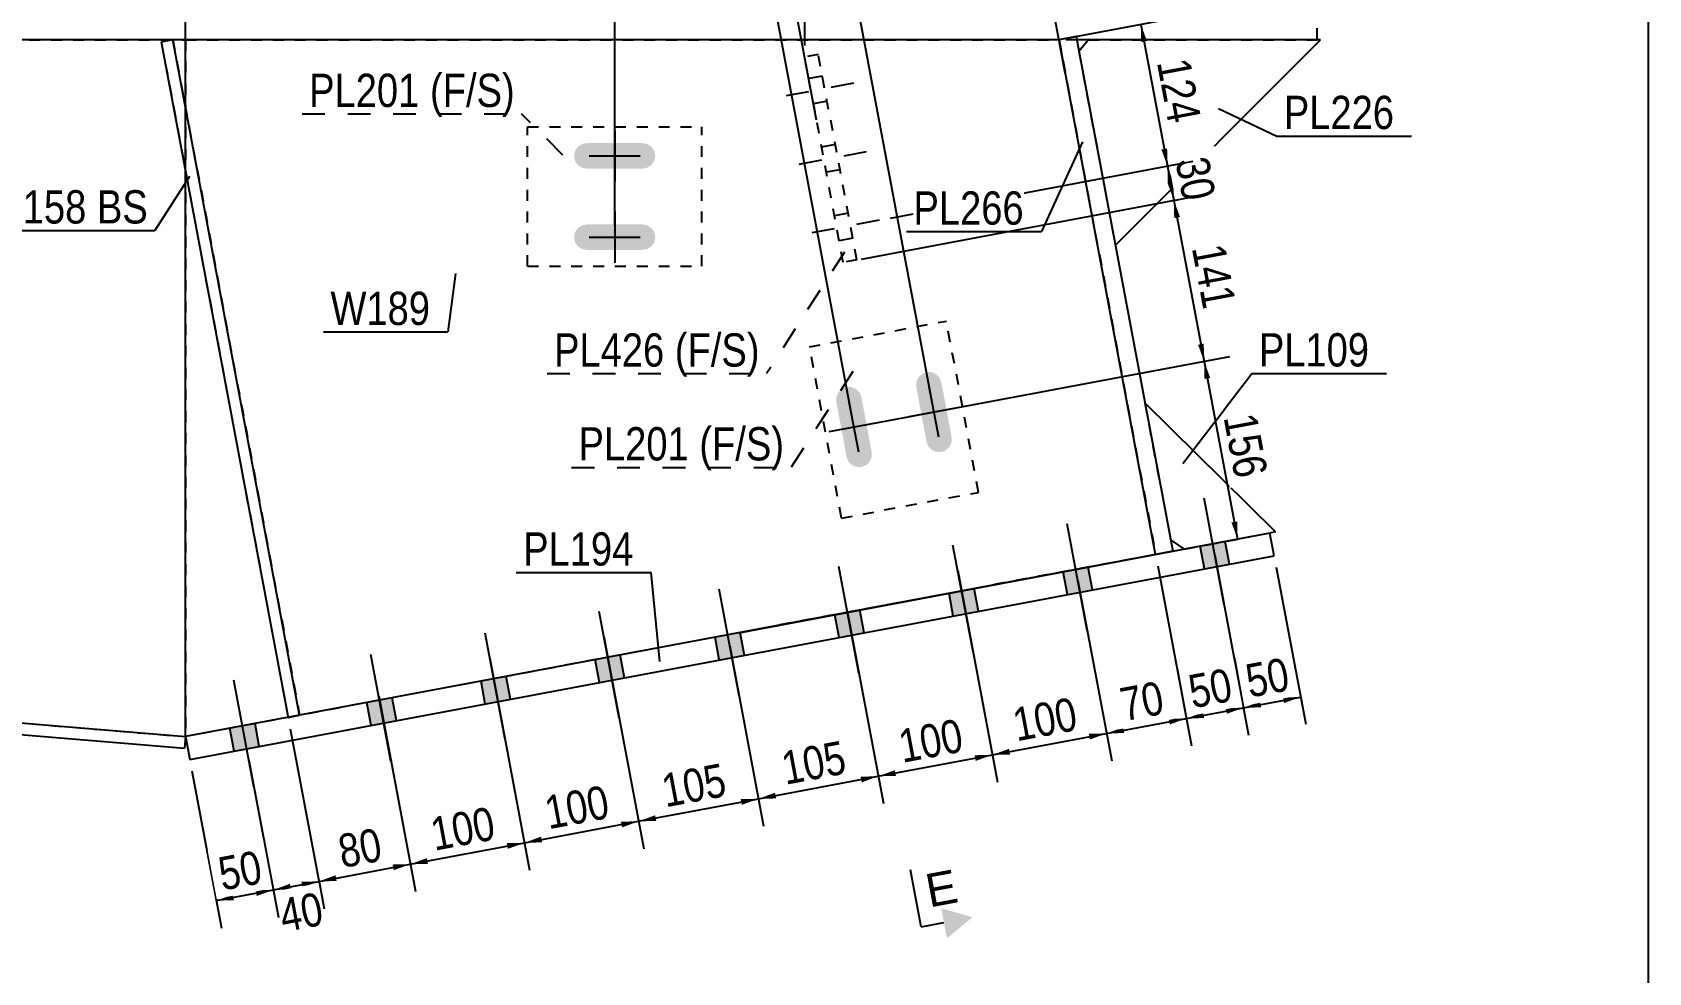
# Model space of a CAD drawing. Header units: millimetres. Extents: x -29 to 374, y -196 to 81.
# Drawn here: x 234.8 to 373.9, y -65.3 to 15.6 of the extents above; entities that cross this region are included whole.
import ezdxf

# ---------------------------------------------------------------- set-up
doc = ezdxf.new("R2010")
doc.units = ezdxf.units.MM
doc.linetypes.add('DXK_LINE_DOT1', pattern=[1.8814, 0.9407, -0.9407])
doc.linetypes.add('DXK_LINE_DOT2', pattern=[3.9198, 1.9599, -1.9599])
doc.styles.add('Arial', font='ARIAL.TTF', dxfattribs={"height": 0.2})
doc.styles.add('Arial Narrow', font='ARIALN.TTF', dxfattribs={"height": 0.2})

# ---------------------------------------------------------------- blocks, each defined once
blk = doc.blocks.new('Unknown-627306429-1201')
at = {"color": 5, "linetype": 'Continuous'}
blk.add_line((373.94, -195.82), (373.94, 81.18), dxfattribs=at)
blk = doc.blocks.new('Bolt-627306429-1590 - 1585')
at = {"linetype": 'Continuous'}
for points in [[(312.58, -13.79), (312.18, -13.62), (311.75, -13.62), (311.36, -13.78), (311.05, -14.08), (310.88, -14.47), (310.88, -14.9), (311.76, -19.62), (311.92, -20.02), (312.22, -20.32), (312.62, -20.49), (313.05, -20.5), (313.44, -20.34), (313.75, -20.04), (313.92, -19.64), (313.92, -19.21), (313.04, -14.49), (312.88, -14.1)], [(305.7, -15.08), (305.3, -14.91), (304.87, -14.91), (304.48, -15.07), (304.17, -15.37), (304, -15.76), (304, -16.19), (304.88, -20.91), (305.04, -21.31), (305.34, -21.62), (305.74, -21.78), (306.17, -21.79), (306.56, -21.63), (306.87, -21.33), (307.04, -20.93), (307.04, -20.5), (306.16, -15.79), (306, -15.39)]]:
    blk.add_hatch(color=3, dxfattribs=at).paths.add_polyline_path(points)
at = {"color": 3, "linetype": 'Continuous'}
for p, q in [((312.81, -19.22), (311.99, -14.89)), ((305.93, -20.51), (305.11, -16.19)), ((314.56, -16.65), (310.24, -17.46)), ((307.68, -17.94), (303.36, -18.75))]:
    blk.add_line(p, q, dxfattribs=at)
blk = doc.blocks.new('Bolt-627306429-1597 - 1585')
at = {"color": 3, "linetype": 'DXK_LINE_DOT2'}
for p, q in [((305.46, 11.25), (298.77, 9.99)), ((302.8, 11.87), (301.62, 11.65)), ((303.2, 9.71), (302.02, 9.49)), ((303.9, 5.97), (302.72, 5.75)), ((306.56, 5.35), (299.88, 4.1)), ((304.31, 3.81), (303.13, 3.59)), ((305.01, 0.08), (303.83, -0.15)), ((307.67, -0.54), (300.99, -1.8)), ((305.42, -2.09), (304.24, -2.31))]:
    blk.add_line(p, q, dxfattribs=at)
blk = doc.blocks.new('Bolt-627306429-1604 - 1585')
at = {"linetype": 'Continuous'}
for points in [[(288.33, 4.58), (288.41, 5), (288.33, 5.42), (288.09, 5.78), (287.73, 6.02), (287.31, 6.1), (282.51, 6.1), (282.09, 6.02), (281.73, 5.78), (281.49, 5.42), (281.41, 5), (281.49, 4.58), (281.73, 4.22), (282.09, 3.99), (282.51, 3.9), (287.31, 3.9), (287.73, 3.99), (288.09, 4.22)], [(288.33, -2.42), (288.41, -2), (288.33, -1.58), (288.09, -1.22), (287.73, -0.98), (287.31, -0.9), (282.51, -0.9), (282.09, -0.98), (281.73, -1.22), (281.49, -1.58), (281.41, -2), (281.49, -2.42), (281.73, -2.78), (282.09, -3.01), (282.51, -3.1), (287.31, -3.1), (287.73, -3.01), (288.09, -2.78)]]:
    blk.add_hatch(color=3, dxfattribs=at).paths.add_polyline_path(points)
at = {"color": 3, "linetype": 'Continuous'}
for p, q in [((284.91, 7.2), (284.91, 2.8)), ((282.71, 5), (287.11, 5)), ((284.91, 0.2), (284.91, -4.2)), ((282.71, -2), (287.11, -2))]:
    blk.add_line(p, q, dxfattribs=at)
blk = doc.blocks.new('Part-627306429-2271 - 1585')
at = {"color": 7, "linetype": 'DXK_LINE_DOT1'}
for p, q in [((277.41, -4.5), (277.41, 7.5)), ((277.41, 7.5), (292.41, 7.5)), ((292.41, -4.5), (292.41, 7.5)), ((277.41, -4.5), (292.41, -4.5))]:
    blk.add_line(p, q, dxfattribs=at)
blk = doc.blocks.new('Bolt-627306429-1639 - 1585')
at = {"linetype": 'Continuous'}
for points in [[(337.48, -28.19), (335.32, -28.59), (335.69, -30.56), (337.85, -30.15)], [(337.48, -28.19), (335.32, -28.59), (335.69, -30.56), (337.85, -30.15)], [(325.69, -30.4), (323.53, -30.81), (323.9, -32.77), (326.06, -32.37)], [(325.69, -30.4), (323.53, -30.81), (323.9, -32.77), (326.06, -32.37)], [(315.86, -32.25), (313.7, -32.65), (314.07, -34.62), (316.23, -34.21)], [(315.86, -32.25), (313.7, -32.65), (314.07, -34.62), (316.23, -34.21)], [(306.03, -34.09), (303.87, -34.5), (304.24, -36.46), (306.4, -36.06)], [(306.03, -34.09), (303.87, -34.5), (304.24, -36.46), (306.4, -36.06)], [(295.71, -36.03), (293.55, -36.44), (293.92, -38.4), (296.08, -38)], [(295.71, -36.03), (293.55, -36.44), (293.92, -38.4), (296.08, -38)], [(285.39, -37.97), (283.23, -38.37), (283.6, -40.34), (285.76, -39.93)], [(285.39, -37.97), (283.23, -38.37), (283.6, -40.34), (285.76, -39.93)], [(275.57, -39.81), (273.4, -40.22), (273.77, -42.19), (275.94, -41.78)], [(275.57, -39.81), (273.4, -40.22), (273.77, -42.19), (275.94, -41.78)], [(265.74, -41.66), (263.58, -42.07), (263.95, -44.03), (266.11, -43.62)], [(265.74, -41.66), (263.58, -42.07), (263.95, -44.03), (266.11, -43.62)], [(253.94, -43.87), (251.78, -44.28), (252.15, -46.25), (254.31, -45.84)], [(253.94, -43.87), (251.78, -44.28), (252.15, -46.25), (254.31, -45.84)]]:
    blk.add_hatch(color=3, dxfattribs=at).paths.add_polyline_path(points)
at = {"color": 3, "linetype": 'Continuous'}
for p, q in [((337.39, -33.64), (335.66, -24.46)), ((337.39, -33.64), (335.66, -24.46)), ((325.6, -35.85), (323.87, -26.67)), ((325.6, -35.85), (323.87, -26.67)), ((315.77, -37.7), (314.04, -28.52)), ((315.77, -37.7), (314.04, -28.52)), ((335.69, -30.56), (335.32, -28.59)), ((335.69, -30.56), (335.32, -28.59)), ((337.85, -30.15), (337.48, -28.19)), ((337.85, -30.15), (337.48, -28.19)), ((305.94, -39.54), (304.21, -30.36)), ((305.94, -39.54), (304.21, -30.36)), ((326.06, -32.37), (325.69, -30.4)), ((326.06, -32.37), (325.69, -30.4)), ((323.9, -32.77), (323.53, -30.81)), ((323.9, -32.77), (323.53, -30.81)), ((295.62, -41.48), (293.9, -32.3)), ((295.62, -41.48), (293.9, -32.3)), ((314.07, -34.62), (313.7, -32.65)), ((314.07, -34.62), (313.7, -32.65)), ((316.23, -34.21), (315.86, -32.25)), ((316.23, -34.21), (315.86, -32.25)), ((285.3, -43.42), (283.58, -34.24)), ((285.3, -43.42), (283.58, -34.24)), ((304.24, -36.46), (303.87, -34.5)), ((304.24, -36.46), (303.87, -34.5)), ((306.4, -36.06), (306.03, -34.09)), ((306.4, -36.06), (306.03, -34.09)), ((275.47, -45.26), (273.75, -36.09)), ((275.47, -45.26), (273.75, -36.09)), ((296.08, -38), (295.71, -36.03)), ((296.08, -38), (295.71, -36.03)), ((293.92, -38.4), (293.55, -36.44)), ((293.92, -38.4), (293.55, -36.44)), ((265.64, -47.11), (263.92, -37.93)), ((265.64, -47.11), (263.92, -37.93)), ((283.6, -40.34), (283.23, -38.37)), ((283.6, -40.34), (283.23, -38.37)), ((285.76, -39.93), (285.39, -37.97)), ((285.76, -39.93), (285.39, -37.97)), ((253.85, -49.33), (252.13, -40.15)), ((253.85, -49.33), (252.13, -40.15)), ((273.77, -42.19), (273.4, -40.22)), ((273.77, -42.19), (273.4, -40.22)), ((275.94, -41.78), (275.57, -39.81)), ((275.94, -41.78), (275.57, -39.81)), ((266.11, -43.62), (265.74, -41.66)), ((266.11, -43.62), (265.74, -41.66)), ((263.95, -44.03), (263.58, -42.07)), ((263.95, -44.03), (263.58, -42.07)), ((252.15, -46.25), (251.78, -44.28)), ((252.15, -46.25), (251.78, -44.28)), ((254.31, -45.84), (253.94, -43.87)), ((254.31, -45.84), (253.94, -43.87))]:
    blk.add_line(p, q, dxfattribs=at)
blk = doc.blocks.new('Part-627306429-1834 - 1585')
at = {"color": 7, "linetype": 'DXK_LINE_DOT1'}
for p, q in [((302.44, 13.74), (301.27, 13.51)), ((304.59, -4.18), (301.27, 13.51)), ((305.77, -3.95), (302.44, 13.74)), ((305.77, -3.95), (304.59, -4.18))]:
    blk.add_line(p, q, dxfattribs=at)
blk = doc.blocks.new('Part-627306429-2004 - 1585')
at = {"color": 2, "linetype": 'Continuous'}
for p, q in [((345.36, 16), (345.36, 15)), ((323.17, 15), (228.86, 15)), ((345.36, 15), (324.69, 15))]:
    blk.add_line(p, q, dxfattribs=at)
at = {"color": 7, "linetype": 'DXK_LINE_DOT1'}
blk.add_line((324.69, 15), (323.17, 15), dxfattribs=at)
blk = doc.blocks.new('Part-627306429-2026 - 1585')
at = {"color": 2, "linetype": 'Continuous'}
blk.add_line((162.78, 15), (162.78, -15), dxfattribs=at)
at = {"color": 7, "linetype": 'DXK_LINE_DOT1'}
for p, q in [((162.78, 15), (168.78, 15)), ((168.88, 15), (180.96, 15)), ((181.06, 15), (204.86, 15)), ((204.96, 15), (228.76, 15)), ((228.86, 15), (247.95, 15)), ((247.95, 15), (247.95, -45)), ((162.78, -15), (168.78, -15.5)), ((168.88, -17), (180.96, -18)), ((181.06, -22.96), (204.86, -24.94)), ((204.96, -33.18), (228.76, -35.17)), ((228.86, -43.41), (247.95, -45))]:
    blk.add_line(p, q, dxfattribs=at)
blk = doc.blocks.new('Part-627306429-2048 - 1585')
at = {"color": 2, "linetype": 'Continuous'}
for p, q in [((247.95, 9.18), (247.95, 15)), ((247.95, -45), (247.95, 3.76))]:
    blk.add_line(p, q, dxfattribs=at)
at = {"color": 7, "linetype": 'DXK_LINE_DOT1'}
for p, q in [((247.95, 15), (323.17, 15)), ((323.17, 15), (331.49, -29.31)), ((331.49, -29.31), (247.95, -45))]:
    blk.add_line(p, q, dxfattribs=at)
blk = doc.blocks.new('Part-627306429-2092 - 1585')
at = {"color": 2, "linetype": 'Continuous'}
for p, q in [((174.96, -17.5), (174.88, -18.5)), ((174.96, -17.5), (180.96, -18)), ((174.88, -18.5), (180.96, -19.01)), ((181.06, -22.96), (204.86, -24.94)), ((181.06, -23.96), (204.86, -25.95)), ((204.96, -33.18), (228.76, -35.17)), ((204.96, -34.18), (228.76, -36.17)), ((228.86, -43.41), (247.95, -45)), ((228.86, -44.41), (247.87, -46)), ((247.95, -45), (247.87, -46))]:
    blk.add_line(p, q, dxfattribs=at)
blk = doc.blocks.new('Part-627306429-2114 - 1585')
at = {"color": 2, "linetype": 'Continuous'}
for p, q in [((324.64, 15.28), (323.17, 15)), ((331.49, -29.31), (323.17, 15)), ((324.64, 15.28), (332.96, -29.03)), ((332.96, -29.03), (331.49, -29.31))]:
    blk.add_line(p, q, dxfattribs=at)
blk = doc.blocks.new('Part-627306429-2136 - 1585')
at = {"color": 2, "linetype": 'Continuous'}
for p, q in [((246.86, 15), (245.87, 14.82)), ((245.87, 14.82), (256.79, -43.34)), ((257.78, -43.15), (246.86, 15)), ((256.79, -43.34), (257.78, -43.15))]:
    blk.add_line(p, q, dxfattribs=at)
blk = doc.blocks.new('Part-627306429-2158 - 1585')
at = {"color": 7, "linetype": 'DXK_LINE_DOT1'}
for p, q in [((246.86, 15), (245.87, 14.82)), ((245.87, 14.82), (256.79, -43.34)), ((246.86, 15), (257.78, -43.15))]:
    blk.add_line(p, q, dxfattribs=at)
blk = doc.blocks.new('Part-627306429-2180 - 1585')
at = {"color": 2, "linetype": 'Continuous'}
for p, q in [((324.88, 14.02), (325.69, 15)), ((328.02, -2.69), (345.69, 15)), ((345.69, 15), (345.36, 15))]:
    blk.add_line(p, q, dxfattribs=at)
at = {"color": 7, "linetype": 'DXK_LINE_DOT1'}
for p, q in [((324.88, 14.02), (328.02, -2.69)), ((325.69, 15), (345.36, 15))]:
    blk.add_line(p, q, dxfattribs=at)
blk = doc.blocks.new('Part-627306429-2202 - 1585')
at = {"color": 2, "linetype": 'Continuous'}
for p, q in [((341.32, -27.47), (247.95, -45)), ((341.69, -29.43), (341.32, -27.47)), ((248.32, -46.97), (341.69, -29.43)), ((247.95, -45), (248.32, -46.97))]:
    blk.add_line(p, q, dxfattribs=at)
blk = doc.blocks.new('Part-627306429-2224 - 1585')
at = {"color": 2, "linetype": 'Continuous'}
for p, q in [((341.81, -27.37), (330.56, -16.26)), ((341.81, -27.37), (341.32, -27.47)), ((332.78, -28.05), (333.95, -28.85))]:
    blk.add_line(p, q, dxfattribs=at)
at = {"color": 7, "linetype": 'DXK_LINE_DOT1'}
for p, q in [((330.56, -16.26), (332.78, -28.05)), ((333.95, -28.85), (341.32, -27.47))]:
    blk.add_line(p, q, dxfattribs=at)
blk = doc.blocks.new('Part-627306429-2318 - 1585')
at = {"color": 7, "linetype": 'DXK_LINE_DOT1'}
for p, q in [((301.68, -11.44), (313.47, -9.22)), ((316.24, -23.97), (313.47, -9.22)), ((304.45, -26.18), (301.68, -11.44)), ((304.45, -26.18), (316.24, -23.97))]:
    blk.add_line(p, q, dxfattribs=at)
blk = doc.blocks.new('StraightDimension-627306429-8265 - 1585')
at = {"linetype": 'Continuous'}
for points in [[(306.08, -48.45), (307.6, -48.41), (306.18, -48.94)], [(298.81, -50.32), (297.29, -50.35), (298.71, -49.83)]]:
    blk.add_hatch(color=7, dxfattribs=at).paths.add_polyline_path(points)
at = {"color": 7, "linetype": 'Continuous'}
for p, q in [((304.95, -34.3), (308.05, -50.77)), ((294.82, -37.22), (297.73, -52.71)), ((297.29, -50.35), (307.6, -48.41))]:
    blk.add_line(p, q, dxfattribs=at)
at = {"color": 0}
blk.add_wipeout([(305.7, -48.62), (304.93, -44.49), (298.36, -45.72), (299.13, -49.85)], dxfattribs=at)
at = {"color": 3, "style": 'Arial Narrow'}
blk.add_text('105', height=2.863, rotation=10.6341, dxfattribs=at).set_placement((299.61, -49.15))
blk = doc.blocks.new('StraightDimension-627306429-8263 - 1585')
at = {"linetype": 'Continuous'}
for points in [[(325.74, -44.75), (327.27, -44.72), (325.84, -45.24)], [(318.95, -46.54), (317.43, -46.57), (318.86, -46.05)]]:
    blk.add_hatch(color=7, dxfattribs=at).paths.add_polyline_path(points)
at = {"color": 7, "linetype": 'Continuous'}
for p, q in [((314.45, -30.7), (317.88, -48.93)), ((324.8, -31.59), (327.71, -47.08)), ((317.43, -46.57), (327.27, -44.72))]:
    blk.add_line(p, q, dxfattribs=at)
at = {"color": 0}
blk.add_wipeout([(325.61, -44.88), (324.83, -40.75), (318.26, -41.99), (319.04, -46.11)], dxfattribs=at)
at = {"color": 3, "style": 'Arial Narrow'}
blk.add_text('100', height=2.863, rotation=10.6341, dxfattribs=at).set_placement((319.52, -45.41))
blk = doc.blocks.new('StraightDimension-627306429-6496 - 1585')
at = {"linetype": 'Continuous'}
blk.add_hatch(color=7, dxfattribs=at).paths.add_polyline_path([(246.45, 57.02), (247.95, 56.77), (246.45, 56.52)])
at = {"color": 7, "linetype": 'Continuous'}
for p, q in [((247.95, -44), (247.95, 61.27)), ((237.89, 56.77), (247.95, 56.77))]:
    blk.add_line(p, q, dxfattribs=at)
at = {"color": 0}
blk.add_wipeout([(247.17, 57.67), (247.17, 61.87), (238.66, 61.87), (238.66, 57.67)], dxfattribs=at)
at = {"color": 3, "style": 'Arial Narrow'}
blk.add_text('6594', height=2.863, dxfattribs=at).set_placement((239.26, 58.27))
blk = doc.blocks.new('StraightDimension-627306429-8270 - 1585')
at = {"linetype": 'Continuous'}
for points in [[(257.04, -58.17), (255.52, -58.2), (256.94, -57.67)], [(257.93, -57.49), (259.45, -57.46), (258.02, -57.98)]]:
    blk.add_hatch(color=7, dxfattribs=at).paths.add_polyline_path(points)
at = {"color": 7, "linetype": 'Continuous'}
for p, q in [((256.98, -44.32), (259.86, -59.67)), ((253.42, -47.03), (255.93, -60.41)), ((255.52, -58.2), (259.45, -57.46))]:
    blk.add_line(p, q, dxfattribs=at)
at = {"color": 0}
blk.add_wipeout([(260.67, -61.65), (259.9, -57.53), (255.12, -58.42), (255.9, -62.55)], dxfattribs=at)
at = {"color": 3, "style": 'Arial Narrow'}
blk.add_text('40', height=2.863, rotation=10.6341, dxfattribs=at).set_placement((256.38, -61.85))
blk = doc.blocks.new('StraightDimension-627306429-8271 - 1585')
at = {"linetype": 'Continuous'}
for points in [[(253.99, -58.23), (255.52, -58.2), (254.09, -58.72)], [(252.12, -59.09), (250.6, -59.12), (252.03, -58.6)]]:
    blk.add_hatch(color=7, dxfattribs=at).paths.add_polyline_path(points)
at = {"color": 7, "linetype": 'Continuous'}
for p, q in [((253.42, -47.03), (255.96, -60.56)), ((248.5, -47.95), (251.04, -61.48)), ((250.6, -59.12), (255.52, -58.2))]:
    blk.add_line(p, q, dxfattribs=at)
at = {"color": 0}
blk.add_wipeout([(255.42, -58.06), (254.64, -53.93), (249.87, -54.83), (250.64, -58.96)], dxfattribs=at)
at = {"color": 3, "style": 'Arial Narrow'}
blk.add_text('50', height=2.863, rotation=10.6341, dxfattribs=at).set_placement((251.12, -58.26))
blk = doc.blocks.new('StraightDimension-627306429-7544 - 1585')
at = {"linetype": 'Continuous'}
for points in [[(332.54, 2.6), (332.51, 4.12), (333.03, 2.69)], [(333.03, 2.69), (333.06, 1.17), (332.54, 2.6)]]:
    blk.add_hatch(color=7, dxfattribs=at).paths.add_polyline_path(points)
at = {"color": 7, "linetype": 'Continuous'}
for p, q in [((308.65, -0.36), (334.72, 4.54)), ((332.51, 4.12), (333.06, 1.17)), ((306.16, -3.88), (335.27, 1.59))]:
    blk.add_line(p, q, dxfattribs=at)
at = {"color": 0}
blk.add_wipeout([(333.38, 0.29), (337.51, 1.06), (336.61, 5.84), (332.49, 5.06)], dxfattribs=at)
at = {"color": 3, "style": 'Arial Narrow'}
blk.add_text('30', height=2.863, rotation=-79.3661, dxfattribs=at).set_placement((333.19, 4.58))
blk = doc.blocks.new('StraightDimension-627306429-6494 - 1585')
at = {"linetype": 'Continuous'}
blk.add_hatch(color=7, dxfattribs=at).paths.add_polyline_path([(299.77, 51.32), (301.27, 51.07), (299.77, 50.82)])
at = {"color": 7, "linetype": 'Continuous'}
for p, q in [((301.27, 14.51), (301.27, 55.57)), ((291.2, 51.07), (301.27, 51.07))]:
    blk.add_line(p, q, dxfattribs=at)
at = {"color": 0}
blk.add_wipeout([(300.49, 51.97), (300.49, 56.17), (291.98, 56.17), (291.98, 51.97)], dxfattribs=at)
at = {"color": 3, "style": 'Arial Narrow'}
blk.add_text('7127', height=2.863, dxfattribs=at).set_placement((292.58, 52.57))
blk = doc.blocks.new('StraightDimension-627306429-4782 - 1585')
at = {"linetype": 'Continuous'}
for points in [[(318.51, 31.69), (320.03, 31.72), (318.6, 31.2)], [(305.33, 28.71), (303.81, 28.68), (305.24, 29.2)]]:
    blk.add_hatch(color=7, dxfattribs=at).paths.add_polyline_path(points)
at = {"color": 7, "linetype": 'Continuous'}
for p, q in [((323.71, 12.11), (319.61, 33.93)), ((312.22, -16.07), (303.4, 30.89)), ((303.81, 28.68), (320.03, 31.72))]:
    blk.add_line(p, q, dxfattribs=at)
at = {"color": 0}
blk.add_wipeout([(315.18, 30.96), (314.4, 35.09), (307.83, 33.86), (308.61, 29.73)], dxfattribs=at)
at = {"color": 3, "style": 'Arial Narrow'}
blk.add_text('165', height=2.863, rotation=10.6341, dxfattribs=at).set_placement((309.09, 30.43))
blk = doc.blocks.new('StraightDimension-627306429-4783 - 1585')
at = {"linetype": 'Continuous'}
for points in [[(300.12, 27.73), (298.6, 27.7), (300.03, 28.22)], [(302.29, 28.64), (303.81, 28.68), (302.38, 28.15)]]:
    blk.add_hatch(color=7, dxfattribs=at).paths.add_polyline_path(points)
at = {"color": 7, "linetype": 'Continuous'}
for p, q in [((312.22, -16.07), (303.37, 31.03)), ((302.28, 8.09), (298.16, 30.06)), ((298.6, 27.7), (303.81, 28.68))]:
    blk.add_line(p, q, dxfattribs=at)
at = {"color": 0}
blk.add_wipeout([(304.4, 24.36), (303.62, 28.49), (298.85, 27.59), (299.62, 23.46)], dxfattribs=at)
at = {"color": 3, "style": 'Arial Narrow'}
blk.add_text('53', height=2.863, rotation=10.6341, dxfattribs=at).set_placement((300.1, 24.16))
blk = doc.blocks.new('StraightDimension-627306429-4784 - 1585')
at = {"linetype": 'Continuous'}
for points in [[(300.12, 27.73), (298.6, 27.7), (300.03, 28.22)], [(295.41, 27.35), (296.93, 27.38), (295.5, 26.86)]]:
    blk.add_hatch(color=7, dxfattribs=at).paths.add_polyline_path(points)
at = {"color": 7, "linetype": 'Continuous'}
for p, q in [((305.34, -17.37), (296.52, 29.59)), ((302.28, 8.09), (298.19, 29.91)), ((296.93, 27.38), (298.6, 27.7))]:
    blk.add_line(p, q, dxfattribs=at)
at = {"color": 0}
blk.add_wipeout([(300.13, 28.14), (299.35, 32.26), (294.58, 31.37), (295.35, 27.24)], dxfattribs=at)
at = {"color": 3, "style": 'Arial Narrow'}
blk.add_text('17', height=2.863, rotation=10.6341, dxfattribs=at).set_placement((295.83, 27.94))
blk = doc.blocks.new('StraightDimension-627306429-6495 - 1585')
at = {"linetype": 'Continuous'}
blk.add_hatch(color=7, dxfattribs=at).paths.add_polyline_path([(283.41, 51.32), (284.91, 51.07), (283.41, 50.82)])
at = {"color": 7, "linetype": 'Continuous'}
for p, q in [((284.91, -1), (284.91, 55.57)), ((274.85, 51.07), (284.91, 51.07))]:
    blk.add_line(p, q, dxfattribs=at)
at = {"color": 0}
blk.add_wipeout([(284.14, 51.97), (284.14, 56.17), (275.62, 56.17), (275.62, 51.97)], dxfattribs=at)
at = {"color": 3, "style": 'Arial Narrow'}
blk.add_text('6964', height=2.863, dxfattribs=at).set_placement((276.22, 52.57))
blk = doc.blocks.new('StraightDimension-627306429-7542 - 1585')
at = {"linetype": 'Continuous'}
for points in [[(335.7, -14.21), (335.67, -12.69), (336.19, -14.12)], [(338.51, -26.47), (338.54, -27.99), (338.02, -26.56)]]:
    blk.add_hatch(color=7, dxfattribs=at).paths.add_polyline_path(points)
at = {"color": 7, "linetype": 'Continuous'}
for p, q in [((306.5, -18.16), (337.88, -12.27)), ((335.67, -12.69), (338.54, -27.99)), ((295.62, -36.05), (340.75, -27.57))]:
    blk.add_line(p, q, dxfattribs=at)
at = {"color": 0}
blk.add_wipeout([(337.87, -23.59), (341.99, -22.82), (340.76, -16.25), (336.63, -17.02)], dxfattribs=at)
at = {"color": 3, "style": 'Arial Narrow'}
blk.add_text('156', height=2.863, rotation=-79.3661, dxfattribs=at).set_placement((337.33, -17.5))
blk = doc.blocks.new('StraightDimension-627306429-7543 - 1585')
at = {"linetype": 'Continuous'}
for points in [[(333.09, -0.35), (333.06, 1.17), (333.59, -0.26)], [(335.63, -11.17), (335.67, -12.69), (335.14, -11.26)]]:
    blk.add_hatch(color=7, dxfattribs=at).paths.add_polyline_path(points)
at = {"color": 7, "linetype": 'Continuous'}
for p, q in [((306.16, -3.88), (335.27, 1.59)), ((333.06, 1.17), (335.67, -12.69)), ((306.5, -18.16), (337.88, -12.27))]:
    blk.add_line(p, q, dxfattribs=at)
at = {"color": 0}
blk.add_wipeout([(335.13, -9.01), (339.26, -8.24), (338.02, -1.67), (333.9, -2.44)], dxfattribs=at)
at = {"color": 3, "style": 'Arial Narrow'}
blk.add_text('141', height=2.863, rotation=-79.3661, dxfattribs=at).set_placement((334.6, -2.92))
blk = doc.blocks.new('StraightDimension-627306429-7545 - 1585')
at = {"linetype": 'Continuous'}
for points in [[(330.25, 14.8), (330.22, 16.32), (330.74, 14.9)], [(332.48, 5.64), (332.51, 4.12), (331.99, 5.55)]]:
    blk.add_hatch(color=7, dxfattribs=at).paths.add_polyline_path(points)
at = {"color": 7, "linetype": 'Continuous'}
for p, q in [((324.15, 15.18), (332.43, 16.74)), ((330.22, 16.32), (332.51, 4.12)), ((308.65, -0.36), (334.72, 4.54))]:
    blk.add_line(p, q, dxfattribs=at)
at = {"color": 0}
blk.add_wipeout([(332.13, 6.97), (336.26, 7.74), (335.02, 14.31), (330.89, 13.53)], dxfattribs=at)
at = {"color": 3, "style": 'Arial Narrow'}
blk.add_text('124', height=2.863, rotation=-79.3661, dxfattribs=at).set_placement((331.59, 13.06))
blk = doc.blocks.new('StraightDimension-627306429-8260 - 1585')
at = {"linetype": 'Continuous'}
for points in [[(342.45, -41.62), (343.97, -41.59), (342.54, -42.11)], [(340.58, -42.48), (339.05, -42.51), (340.48, -41.99)]]:
    blk.add_hatch(color=7, dxfattribs=at).paths.add_polyline_path(points)
at = {"color": 7, "linetype": 'Continuous'}
for p, q in [((336.59, -29.37), (339.5, -44.87)), ((341.87, -30.41), (344.41, -43.94)), ((339.05, -42.51), (343.97, -41.59))]:
    blk.add_line(p, q, dxfattribs=at)
at = {"color": 0}
blk.add_wipeout([(343.87, -41.45), (343.1, -37.32), (338.32, -38.22), (339.1, -42.35)], dxfattribs=at)
at = {"color": 3, "style": 'Arial Narrow'}
blk.add_text('50', height=2.863, rotation=10.6341, dxfattribs=at).set_placement((339.58, -41.65))
blk = doc.blocks.new('StraightDimension-627306429-8261 - 1585')
at = {"linetype": 'Continuous'}
for points in [[(335.66, -43.4), (334.14, -43.43), (335.57, -42.91)], [(337.53, -42.54), (339.05, -42.51), (337.63, -43.03)]]:
    blk.add_hatch(color=7, dxfattribs=at).paths.add_polyline_path(points)
at = {"color": 7, "linetype": 'Continuous'}
for p, q in [((331.67, -30.29), (334.58, -45.79)), ((336.59, -29.37), (339.5, -44.87)), ((334.14, -43.43), (339.05, -42.51))]:
    blk.add_line(p, q, dxfattribs=at)
at = {"color": 0}
blk.add_wipeout([(338.96, -42.37), (338.18, -38.25), (333.41, -39.14), (334.18, -43.27)], dxfattribs=at)
at = {"color": 3, "style": 'Arial Narrow'}
blk.add_text('50', height=2.863, rotation=10.6341, dxfattribs=at).set_placement((334.66, -42.57))
blk = doc.blocks.new('StraightDimension-627306429-8262 - 1585')
at = {"linetype": 'Continuous'}
for points in [[(328.79, -44.69), (327.27, -44.72), (328.69, -44.2)], [(332.62, -43.46), (334.14, -43.43), (332.71, -43.95)]]:
    blk.add_hatch(color=7, dxfattribs=at).paths.add_polyline_path(points)
at = {"color": 7, "linetype": 'Continuous'}
for p, q in [((331.67, -30.29), (334.58, -45.79)), ((324.8, -31.59), (327.71, -47.08)), ((327.27, -44.72), (334.14, -43.43))]:
    blk.add_line(p, q, dxfattribs=at)
at = {"color": 0}
blk.add_wipeout([(333.06, -43.48), (332.29, -39.35), (327.51, -40.25), (328.29, -44.38)], dxfattribs=at)
at = {"color": 3, "style": 'Arial Narrow'}
blk.add_text('70', height=2.863, rotation=10.6341, dxfattribs=at).set_placement((328.77, -43.68))
blk = doc.blocks.new('StraightDimension-627306429-8264 - 1585')
at = {"linetype": 'Continuous'}
for points in [[(315.91, -46.6), (317.43, -46.57), (316, -47.09)], [(309.13, -48.38), (307.6, -48.41), (309.03, -47.89)]]:
    blk.add_hatch(color=7, dxfattribs=at).paths.add_polyline_path(points)
at = {"color": 7, "linetype": 'Continuous'}
for p, q in [((314.45, -30.7), (317.88, -48.93)), ((304.95, -34.3), (308.05, -50.77)), ((307.6, -48.41), (317.43, -46.57))]:
    blk.add_line(p, q, dxfattribs=at)
at = {"color": 0}
blk.add_wipeout([(315.78, -46.73), (315, -42.6), (308.43, -43.83), (309.21, -47.96)], dxfattribs=at)
at = {"color": 3, "style": 'Arial Narrow'}
blk.add_text('100', height=2.863, rotation=10.6341, dxfattribs=at).set_placement((309.69, -47.26))
blk = doc.blocks.new('StraightDimension-627306429-8266 - 1585')
at = {"linetype": 'Continuous'}
for points in [[(295.76, -50.38), (297.29, -50.35), (295.86, -50.87)], [(288.49, -52.26), (286.97, -52.29), (288.39, -51.77)]]:
    blk.add_hatch(color=7, dxfattribs=at).paths.add_polyline_path(points)
at = {"color": 7, "linetype": 'Continuous'}
for p, q in [((283.98, -36.38), (287.41, -54.65)), ((294.82, -37.22), (297.73, -52.71)), ((286.97, -52.29), (297.29, -50.35))]:
    blk.add_line(p, q, dxfattribs=at)
at = {"color": 0}
blk.add_wipeout([(295.38, -50.56), (294.61, -46.43), (288.04, -47.66), (288.81, -51.79)], dxfattribs=at)
at = {"color": 3, "style": 'Arial Narrow'}
blk.add_text('105', height=2.863, rotation=10.6341, dxfattribs=at).set_placement((289.29, -51.09))
blk = doc.blocks.new('StraightDimension-627306429-8267 - 1585')
at = {"linetype": 'Continuous'}
for points in [[(285.45, -52.32), (286.97, -52.29), (285.54, -52.81)], [(278.66, -54.1), (277.14, -54.14), (278.57, -53.61)]]:
    blk.add_hatch(color=7, dxfattribs=at).paths.add_polyline_path(points)
at = {"color": 7, "linetype": 'Continuous'}
for p, q in [((283.98, -36.38), (287.41, -54.65)), ((274.15, -38.23), (277.58, -56.49)), ((277.14, -54.14), (286.97, -52.29))]:
    blk.add_line(p, q, dxfattribs=at)
at = {"color": 0}
blk.add_wipeout([(285.31, -52.45), (284.53, -48.32), (277.96, -49.55), (278.74, -53.68)], dxfattribs=at)
at = {"color": 3, "style": 'Arial Narrow'}
blk.add_text('100', height=2.863, rotation=10.6341, dxfattribs=at).set_placement((279.22, -52.98))
blk = doc.blocks.new('StraightDimension-627306429-8268 - 1585')
at = {"linetype": 'Continuous'}
for points in [[(275.62, -54.17), (277.14, -54.14), (275.71, -54.66)], [(268.83, -55.95), (267.31, -55.98), (268.74, -55.46)]]:
    blk.add_hatch(color=7, dxfattribs=at).paths.add_polyline_path(points)
at = {"color": 7, "linetype": 'Continuous'}
for p, q in [((274.15, -38.23), (277.58, -56.49)), ((264.59, -41.5), (267.75, -58.34)), ((267.31, -55.98), (277.14, -54.14))]:
    blk.add_line(p, q, dxfattribs=at)
at = {"color": 0}
blk.add_wipeout([(275.48, -54.29), (274.71, -50.17), (268.14, -51.4), (268.91, -55.53)], dxfattribs=at)
at = {"color": 3, "style": 'Arial Narrow'}
blk.add_text('100', height=2.863, rotation=10.6341, dxfattribs=at).set_placement((269.39, -54.83))
blk = doc.blocks.new('StraightDimension-627306429-8269 - 1585')
at = {"linetype": 'Continuous'}
for points in [[(260.97, -57.43), (259.45, -57.46), (260.87, -56.94)], [(265.79, -56.01), (267.31, -55.98), (265.88, -56.5)]]:
    blk.add_hatch(color=7, dxfattribs=at).paths.add_polyline_path(points)
at = {"color": 7, "linetype": 'Continuous'}
for p, q in [((264.59, -41.5), (267.75, -58.34)), ((256.98, -44.32), (259.89, -59.82)), ((259.45, -57.46), (267.31, -55.98))]:
    blk.add_line(p, q, dxfattribs=at)
at = {"color": 0}
blk.add_wipeout([(265.74, -56.12), (264.96, -52), (260.19, -52.89), (260.96, -57.02)], dxfattribs=at)
at = {"color": 3, "style": 'Arial Narrow'}
blk.add_text('80', height=2.863, rotation=10.6341, dxfattribs=at).set_placement((261.44, -56.32))
blk = doc.blocks.new('Mark-627306429-2267 - 1585')
at = {"color": 0}
for points in [[(268.11, 9.21), (268.11, 12.21), (258.6, 12.21), (258.6, 9.21)], [(276.3, 9.21), (276.3, 12.21), (269.01, 12.21), (269.01, 9.21)]]:
    blk.add_wipeout(points, dxfattribs=at)
for points in [[(268.11, 9.21), (268.11, 12.21), (258.6, 12.21), (258.6, 9.21)], [(276.3, 9.21), (276.3, 12.21), (269.01, 12.21), (269.01, 9.21)]]:
    blk.add_wipeout(points, dxfattribs=at)
at = {"color": 7, "linetype": 'DXK_LINE_DOT2'}
for p in [(258, 8.61), (280.44, 5.07)]:
    blk.add_line(p, (276.9, 8.61), dxfattribs=at)
at = {"color": 3, "style": 'Arial Narrow'}
for s, p in [('PL201', (258.6, 9.21)), ('(F/', (269.01, 9.21)), ('S)', (273.02, 9.21))]:
    blk.add_text(s, height=2.863, dxfattribs=at).set_placement(p)
blk = doc.blocks.new('Mark-627306429-1830 - 1585')
at = {"color": 0}
for points in [[(289.19, -13.14), (289.19, -10.14), (279.69, -10.14), (279.69, -13.14)], [(297.39, -13.14), (297.39, -10.14), (290.09, -10.14), (290.09, -13.14)]]:
    blk.add_wipeout(points, dxfattribs=at)
for points in [[(289.19, -13.14), (289.19, -10.14), (279.69, -10.14), (279.69, -13.14)], [(297.39, -13.14), (297.39, -10.14), (290.09, -10.14), (290.09, -13.14)]]:
    blk.add_wipeout(points, dxfattribs=at)
at = {"color": 7, "linetype": 'DXK_LINE_DOT2'}
for p in [(304.69, -3.28), (279.09, -13.74)]:
    blk.add_line(p, (297.99, -13.74), dxfattribs=at)
at = {"color": 3, "style": 'Arial Narrow'}
for s, p in [('PL426', (279.69, -13.14)), ('(F/', (290.09, -13.14)), ('S)', (294.1, -13.14))]:
    blk.add_text(s, height=2.863, dxfattribs=at).set_placement(p)
blk = doc.blocks.new('Mark-627306429-2044 - 1585')
at = {"color": 7, "linetype": 'Continuous'}
blk.add_line((271.19, -5.12), (270.53, -10.16), dxfattribs=at)
at = {"color": 0}
blk.add_wipeout([(269.03, -9.56), (269.03, -6.56), (260.44, -6.56), (260.44, -9.56)], dxfattribs=at)
blk.add_wipeout([(269.03, -9.56), (269.03, -6.56), (260.44, -6.56), (260.44, -9.56)], dxfattribs=at)
at = {"color": 7, "linetype": 'Continuous'}
blk.add_line((259.84, -10.16), (270.53, -10.16), dxfattribs=at)
at = {"color": 3, "style": 'Arial Narrow'}
blk.add_text('W189', height=2.863, dxfattribs=at).set_placement((260.44, -9.56))
blk = doc.blocks.new('Mark-627306429-2110 - 1585')
at = {"color": 7, "linetype": 'Continuous'}
blk.add_line((325.18, 6.22), (321.65, -1.52), dxfattribs=at)
at = {"color": 0}
blk.add_wipeout([(320.15, -0.92), (320.15, 2.08), (310.64, 2.08), (310.64, -0.92)], dxfattribs=at)
blk.add_wipeout([(320.15, -0.92), (320.15, 2.08), (310.64, 2.08), (310.64, -0.92)], dxfattribs=at)
at = {"color": 7, "linetype": 'Continuous'}
blk.add_line((310.04, -1.52), (321.65, -1.52), dxfattribs=at)
at = {"color": 3, "style": 'Arial Narrow'}
blk.add_text('PL266', height=2.863, dxfattribs=at).set_placement((310.64, -0.92))
blk = doc.blocks.new('Mark-627306429-2176 - 1585')
at = {"color": 0}
blk.add_wipeout([(352.03, 7.31), (352.03, 10.31), (342.53, 10.31), (342.53, 7.31)], dxfattribs=at)
blk.add_wipeout([(352.03, 7.31), (352.03, 10.31), (342.53, 10.31), (342.53, 7.31)], dxfattribs=at)
at = {"color": 7, "linetype": 'Continuous'}
for p, q in [((336.9, 9.08), (341.93, 6.71)), ((341.93, 6.71), (353.53, 6.71))]:
    blk.add_line(p, q, dxfattribs=at)
at = {"color": 3, "style": 'Arial Narrow'}
blk.add_text('PL226', height=2.863, dxfattribs=at).set_placement((342.53, 7.31))
blk = doc.blocks.new('Mark-627306429-2198 - 1585')
at = {"color": 7, "linetype": 'Continuous'}
blk.add_line((288.79, -38.53), (288.04, -30.87), dxfattribs=at)
at = {"color": 0}
blk.add_wipeout([(286.54, -30.27), (286.54, -27.27), (277.03, -27.27), (277.03, -30.27)], dxfattribs=at)
blk.add_wipeout([(286.54, -30.27), (286.54, -27.27), (277.03, -27.27), (277.03, -30.27)], dxfattribs=at)
at = {"color": 7, "linetype": 'Continuous'}
blk.add_line((276.43, -30.87), (288.04, -30.87), dxfattribs=at)
at = {"color": 3, "style": 'Arial Narrow'}
blk.add_text('PL194', height=2.863, dxfattribs=at).set_placement((277.03, -30.27))
blk = doc.blocks.new('Mark-627306429-2220 - 1585')
at = {"color": 0}
blk.add_wipeout([(349.88, -13.13), (349.88, -10.13), (340.38, -10.13), (340.38, -13.13)], dxfattribs=at)
blk.add_wipeout([(349.88, -13.13), (349.88, -10.13), (340.38, -10.13), (340.38, -13.13)], dxfattribs=at)
at = {"color": 7, "linetype": 'Continuous'}
for p, q in [((333.84, -21.49), (339.78, -13.73)), ((339.78, -13.73), (351.38, -13.73))]:
    blk.add_line(p, q, dxfattribs=at)
at = {"color": 3, "style": 'Arial Narrow'}
blk.add_text('PL109', height=2.863, dxfattribs=at).set_placement((340.38, -13.13))
blk = doc.blocks.new('Mark-627306429-2314 - 1585')
at = {"color": 0}
for points in [[(291.3, -21.22), (291.3, -18.22), (281.8, -18.22), (281.8, -21.22)], [(299.5, -21.22), (299.5, -18.22), (292.2, -18.22), (292.2, -21.22)]]:
    blk.add_wipeout(points, dxfattribs=at)
for points in [[(291.3, -21.22), (291.3, -18.22), (281.8, -18.22), (281.8, -21.22)], [(299.5, -21.22), (299.5, -18.22), (292.2, -18.22), (292.2, -21.22)]]:
    blk.add_wipeout(points, dxfattribs=at)
at = {"color": 7, "linetype": 'DXK_LINE_DOT2'}
for p in [(305.42, -13.57), (281.2, -21.82)]:
    blk.add_line(p, (300.1, -21.82), dxfattribs=at)
at = {"color": 3, "style": 'Arial Narrow'}
for s, p in [('PL201', (281.8, -21.22)), ('(F/', (292.2, -21.22)), ('S)', (296.21, -21.22))]:
    blk.add_text(s, height=2.863, dxfattribs=at).set_placement(p)
blk = doc.blocks.new('SectionMark-627306429-2803 - 1585')
at = {"color": 7, "linetype": 'Continuous'}
for p, q in [((292.48, 38.82), (294.45, 39.19)), ((311.3, -61.38), (313.26, -61.01))]:
    blk.add_line(p, q, dxfattribs=at)
at = {"color": 0, "linetype": 'Continuous'}
for points in [[(296.91, 35.07), (296.36, 38.02), (293.74, 37.53), (294.29, 34.58)], [(314.62, -59.23), (314.07, -56.28), (311.45, -56.77), (312, -59.72)]]:
    blk.add_wipeout(points, dxfattribs=at)
at = {"linetype": 'Continuous'}
for points in [[(294.21, 40.41), (296.9, 39.65), (294.7, 37.83)], [(313.03, -59.78), (315.72, -60.55), (313.52, -62.36)]]:
    blk.add_hatch(color=7, dxfattribs=at).paths.add_polyline_path(points)
at = {"color": 7, "linetype": 'Continuous'}
for p, q in [((292.48, 38.82), (293.4, 33.9)), ((311.3, -61.38), (310.37, -56.46))]:
    blk.add_line(p, q, dxfattribs=at)
at = {"color": 136, "linetype": 'Continuous', "style": 'Arial'}
for p in [(294.29, 34.58), (312, -59.72)]:
    blk.add_text('E', height=2.87, rotation=10.6341, dxfattribs=at).set_placement(p)
blk = doc.blocks.new('MarkSet-627306429-2928 - 1585')
at = {"color": 0}
for points in [[(239.43, -0.82), (239.43, 2.18), (229.93, 2.18), (229.93, -0.82)], [(244.71, -0.82), (244.71, 2.18), (240.33, 2.18), (240.33, -0.82)]]:
    blk.add_wipeout(points, dxfattribs=at)
for points in [[(239.43, -0.82), (239.43, 2.18), (229.93, 2.18), (229.93, -0.82)], [(244.71, -0.82), (244.71, 2.18), (240.33, 2.18), (240.33, -0.82)]]:
    blk.add_wipeout(points, dxfattribs=at)
at = {"color": 7, "linetype": 'Continuous'}
for p in [(248.3, 3.24), (229.33, -1.42)]:
    blk.add_line(p, (245.31, -1.42), dxfattribs=at)
at = {"color": 3, "style": 'Arial Narrow'}
for s, p in [('PL158', (229.93, -0.82)), ('BS', (240.33, -0.82))]:
    blk.add_text(s, height=2.863, dxfattribs=at).set_placement(p)

msp = doc.modelspace()

# ---------------------------------------------------------------- block references
for name in ['Unknown-627306429-1201', 'Part-627306429-2004 - 1585', 'Part-627306429-2026 - 1585', 'Part-627306429-2136 - 1585', 'Part-627306429-2158 - 1585', 'Part-627306429-2048 - 1585', 'Part-627306429-2114 - 1585', 'Part-627306429-2180 - 1585', 'Part-627306429-1834 - 1585', 'Bolt-627306429-1597 - 1585', 'Part-627306429-2271 - 1585', 'Bolt-627306429-1604 - 1585', 'Part-627306429-2318 - 1585', 'Bolt-627306429-1590 - 1585', 'Part-627306429-2224 - 1585', 'Part-627306429-2092 - 1585', 'Bolt-627306429-1639 - 1585', 'Part-627306429-2202 - 1585']:
    msp.add_blockref(name, (0, 0))

# ---------------------------------------------------------------- next in the draw order: block references
for name in ['StraightDimension-627306429-6496 - 1585', 'StraightDimension-627306429-6495 - 1585', 'StraightDimension-627306429-6494 - 1585', 'StraightDimension-627306429-7544 - 1585', 'Mark-627306429-2044 - 1585', 'StraightDimension-627306429-8263 - 1585', 'StraightDimension-627306429-8265 - 1585', 'StraightDimension-627306429-8270 - 1585']:
    msp.add_blockref(name, (0, 0))

# ---------------------------------------------------------------- next in the draw order: block references
for name in ['StraightDimension-627306429-4782 - 1585', 'Mark-627306429-2267 - 1585', 'MarkSet-627306429-2928 - 1585', 'StraightDimension-627306429-8271 - 1585']:
    msp.add_blockref(name, (0, 0))

# ---------------------------------------------------------------- next in the draw order: block references
msp.add_blockref('StraightDimension-627306429-4783 - 1585', (0, 0))

# ---------------------------------------------------------------- next in the draw order: block references
msp.add_blockref('StraightDimension-627306429-4784 - 1585', (0, 0))

# ---------------------------------------------------------------- next in the draw order: block references
msp.add_blockref('StraightDimension-627306429-7542 - 1585', (0, 0))

# ---------------------------------------------------------------- next in the draw order: block references
for name in ['StraightDimension-627306429-7543 - 1585', 'Mark-627306429-1830 - 1585', 'StraightDimension-627306429-8260 - 1585', 'StraightDimension-627306429-8264 - 1585', 'StraightDimension-627306429-8266 - 1585']:
    msp.add_blockref(name, (0, 0))

# ---------------------------------------------------------------- next in the draw order: block references
for name in ['StraightDimension-627306429-7545 - 1585', 'Mark-627306429-2220 - 1585', 'Mark-627306429-2314 - 1585', 'StraightDimension-627306429-8261 - 1585', 'StraightDimension-627306429-8267 - 1585']:
    msp.add_blockref(name, (0, 0))

# ---------------------------------------------------------------- next in the draw order: block references
for name in ['Mark-627306429-2176 - 1585', 'Mark-627306429-2110 - 1585', 'StraightDimension-627306429-8262 - 1585', 'StraightDimension-627306429-8268 - 1585']:
    msp.add_blockref(name, (0, 0))

# ---------------------------------------------------------------- next in the draw order: block references
for name in ['SectionMark-627306429-2803 - 1585', 'Mark-627306429-2198 - 1585', 'StraightDimension-627306429-8269 - 1585']:
    msp.add_blockref(name, (0, 0))

doc.saveas('drawing.dxf')
